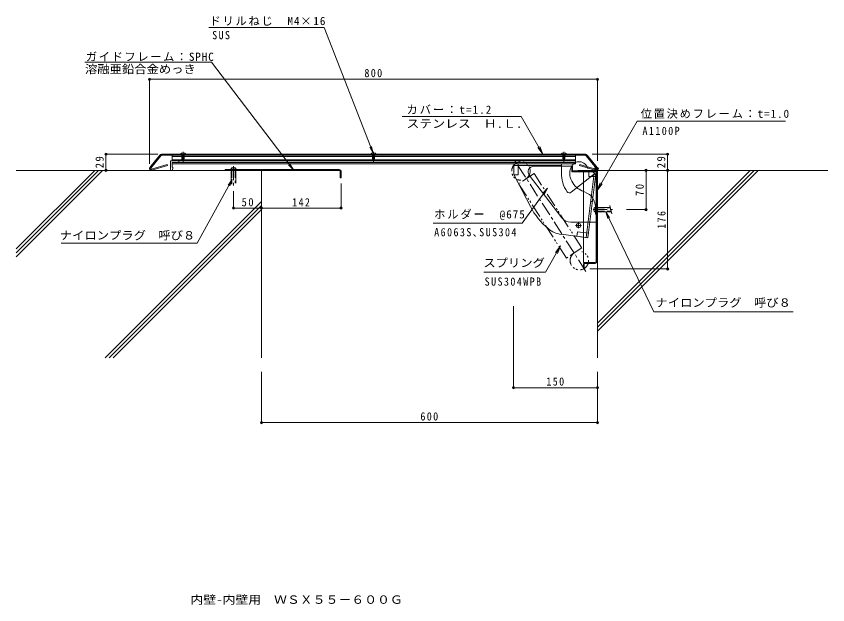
# Model space of a CAD drawing. Units: millimetres at full size, sheet at 1:5. Extents: x -681 to 768, y -677 to 375.
import ezdxf
from ezdxf.enums import TextEntityAlignment as Align

# ---------------------------------------------------------------- set-up
doc = ezdxf.new("R2010")
doc.units = ezdxf.units.MM
doc.header["$LTSCALE"] = 5
doc.header["$PDMODE"] = 32
doc.header["$PDSIZE"] = 4
for name, pattern in [('CHAIN1', [8, 5, -1, 1, -1]), ('CHAIN2', [12, 9, -1, 1, -1]), ('DASHED1', [1.8, 1.2, -0.6]), ('DASHED2', [3, 2, -1]), ('DASHED3', [4, 3, -1]), ('DOUBLE_CHAIN1', [8.8, 5, -1, 0.6, -0.6, 0.6, -1])]:
    doc.linetypes.add(name, pattern=pattern)
for name, color, linetype, lineweight in [('A-0', 2, 'Continuous', 9), ('A-1', 2, 'Continuous', 9), ('A-4', 7, 'Continuous', 9), ('A-5', 7, 'Continuous', 9), ('A-6', 6, 'Continuous', 5), ('A-D', 2, 'Continuous', 9), ('A-E', 2, 'Continuous', 9), ('A-F', 2, 'Continuous', 9)]:
    doc.layers.add(name, color=color, linetype=linetype, lineweight=lineweight)
doc.layers.add('F-5_F-5ﾚｲﾔ', color=2, linetype='Continuous')
doc.styles.add('ＭＳ ゴシック', font='')
doc.styles.get('ＭＳ ゴシック').set_extended_font_data('MS Gothic')

msp = doc.modelspace()

# ---------------------------------------------------------------- linework, layer by layer
at = {"layer": 'A-0'}
msp.add_line((356.929, 97.19), (356.929, -12.386), dxfattribs=at)
at = {"layer": 'A-1'}
for p, q in [((-405.071, 116.189), (-392.071, 116.189)), ((-402.571, 116.19), (-402.571, 126.19)), ((317.429, 124.19), (-402.571, 124.19)), ((317.429, 118.19), (-402.571, 118.19)), ((317.429, 116.19), (-402.571, 116.19)), ((317.429, 111.19), (317.429, 126.19)), ((-402.571, 105.19), (-402.571, 113.19)), ((-395.571, 113.19), (-402.571, 113.19)), ((317.507, 113.19), (-402.571, 113.19)), ((-395.571, 113.189), (-402.571, 113.189)), ((317.429, 111.19), (-402.571, 111.19)), ((-401.371, 105.19), (-402.571, 105.19)), ((-402.251, 100.261), (-401.371, 103.213)), ((-401.371, 105.19), (-401.371, 103.213)), ((-395.473, 112.924), (-395.67, 113.151)), ((-395.571, 113.013), (-395.571, 113.189)), ((-395.281, 112.834), (-394.571, 113.189)), ((-392.071, 113.189), (-394.571, 113.189)), ((-403.689, 99.189), (-404.071, 99.189))]:
    msp.add_line(p, q, dxfattribs=at)
at = {"layer": 'A-1', "color": 5, "lineweight": 5}
for p, q in [((313.929, 98.19), (355.929, 98.19)), ((355.929, 95.19), (355.929, -63.81))]:
    msp.add_line(p, q, dxfattribs=at)
at = {"layer": 'A-1', "color": 6, "lineweight": 5}
for p, q in [((354.929, 99.19), (324.929, 99.19)), ((355.929, 98.19), (355.929, 10.39))]:
    msp.add_line(p, q, dxfattribs=at)
at = {"layer": 'A-1'}
for centre, radius, start, end in [((-405.071, 115.689), 0.5, 90, 180), ((-392.071, 114.69), 1.5, 270, 90), ((-395.371, 113.013), 0.2, 180, 296.56505), ((-404.071, 100.689), 1.5, 180, 270), ((-403.689, 100.689), 1.5, 270, 343.39296)]:
    msp.add_arc(centre, radius, start, end, dxfattribs=at)
at = {"layer": 'A-4'}
for p, q in [((-131.126, 354.654), (-337.044, 354.654)), ((-332.294, 292.346), (-558.362, 292.346)), ((356.929, 262.005), (-443.071, 262.005)), ((-443.071, 262.005), (-443.071, 111.054)), ((220.835, 195.275), (8.246, 195.275)), ((356.251, 63.286), (427.598, 186.863)), ((692.528, 186.863), (427.598, 186.863)), ((259.486, 128.329), (253.746, 142.187)), ((-520.847, 99.19), (-520.847, 128.19)), ((-520.847, 128.19), (-428.228, 128.19)), ((482.14, 128.19), (347.232, 128.19)), ((207.398, 108.19), (292.413, 108.19)), ((292.413, 108.19), (292.413, 111.19)), ((292.413, 108.19), (292.413, 94.8)), ((207.964, 90.714), (237.116, 34.745)), ((310, 60.052), (351.653, 93.38)), ((353.309, 88.167), (350.595, 88.645)), ((354.177, 93.091), (351.219, 93.612)), ((351.653, 93.38), (354.174, 93.063)), ((443.683, 99.19), (443.683, 29.19)), ((-101.087, 30.445), (-101.087, 75.79)), ((356.251, 63.286), (361.991, 77.144)), ((356.251, 63.286), (365.382, 75.186)), ((-293.071, 30.445), (-293.071, 62.415)), ((344.962, 43.827), (347.938, 43.453)), ((-243.071, 31.945), (-293.071, 31.945)), ((-101.087, 31.945), (-243.071, 31.945)), ((443.683, 29.19), (408.804, 29.19)), ((222.349, 4.977), (63.339, 4.977)), ((339.842, -20.962), (292.217, -14.976)), ((-601.13, -30.506), (-357.724, -30.506)), ((263.923, -82.372), (291.122, -35.262)), ((291.122, -35.262), (281.99, -47.162)), ((291.122, -35.262), (285.381, -49.12)), ((263.923, -82.372), (154.277, -82.372)), ((483.64, -76.81), (343.429, -76.81)), ((206.929, -288.977), (206.929, -143.209)), ((706.259, -153.36), (457.686, -153.36)), ((-243.071, -351.261), (-243.071, -260.757)), ((356.929, -351.261), (356.929, -260.757)), ((206.929, -288.977), (356.929, -288.977)), ((356.929, -351.261), (-243.071, -351.261))]:
    msp.add_line(p, q, dxfattribs=at)
at = {"layer": 'A-4', "color": 3}
for p, q in [((-423.008, 125.435), (-440.853, 103)), ((-421.443, 128.19), (335.301, 128.19)), ((336.866, 125.435), (354.712, 103)), ((-439.787, 101.418), (-411.427, 109.819)), ((215.398, 111.19), (215.398, 91.19)), ((243.025, 106.69), (310.929, 106.69)), ((310.929, 106.69), (310.929, 96.69)), ((353.645, 101.418), (325.285, 109.819)), ((235.089, 90.605), (293.425, 14.52)), ((312.679, 96.69), (310.929, 96.69)), ((327.679, 98.19), (312.679, 98.19)), ((312.679, 98.19), (312.679, 96.69)), ((327.679, 98.19), (327.679, 96.69)), ((348.429, 96.69), (327.679, 96.69)), ((354.429, 90.69), (348.429, 96.69)), ((354.429, 90.69), (354.429, 26.69)), ((354.429, 36.44), (355.929, 36.44)), ((355.929, 26.69), (354.429, 26.69)), ((354.429, 21.94), (355.929, 21.94)), ((309.297, 6.69), (354.429, 6.69)), ((354.429, 6.69), (354.429, 11.69)), ((319.998, -18.467), (320.996, -10.53)), ((320.996, -10.53), (340.84, -13.024)), ((341.089, -11.04), (339.842, -20.962)), ((339.842, -20.962), (324.959, -19.091))]:
    msp.add_line(p, q, dxfattribs=at)
at = {"layer": 'A-4', "linetype": 'DASHED1'}
msp.add_line((207.398, 108.19), (292.413, 108.19), dxfattribs=at)
at = {"layer": 'A-4', "color": 5, "lineweight": 5}
for p, q in [((310.929, 106.69), (310.929, 99.69)), ((312.429, 106.69), (310.929, 106.69)), ((312.429, 106.69), (312.429, 99.69)), ((354.429, 96.69), (313.929, 96.69)), ((331.929, 96.69), (331.929, -65.31)), ((341.429, 96.69), (341.429, 88.19)), ((354.429, 88.19), (341.429, 88.19)), ((354.429, -63.81), (354.429, 96.69)), ((355.929, 36.19), (354.429, 36.19)), ((355.929, 22.19), (354.429, 22.19)), ((331.929, -65.31), (352.929, -65.31)), ((331.929, -68.311), (331.929, -76.81)), ((333.429, -68.31), (333.429, -76.81)), ((334.929, -66.81), (352.929, -66.81)), ((331.929, -76.81), (333.429, -76.81))]:
    msp.add_line(p, q, dxfattribs=at)
at = {"layer": 'A-4', "color": 6, "lineweight": 5}
for p, q in [((352.929, 99.19), (321.929, 99.19)), ((321.929, 99.19), (321.929, 98.19)), ((354.929, 98.19), (324.929, 98.19)), ((355.929, 13.19), (356.929, 13.19))]:
    msp.add_line(p, q, dxfattribs=at)
at = {"layer": 'A-4', "linetype": 'CHAIN2'}
for p, q in [((328.194, 0.915), (317.602, 0.915)), ((323.206, 6.092), (323.206, -4.148))]:
    msp.add_line(p, q, dxfattribs=at)
at = {"layer": 'A-4'}
for points in [[(220.835, 195.275), (259.486, 128.329), (250.355, 140.229)], [(482.14, 128.19), (482.14, 99.19), (482.14, -76.81)], [(353.629, 33.488), (353.294, 35.301), (352.684, 38.4), (351.984, 41.423), (351.14, 44.322), (350.093, 47.048), (348.788, 49.555), (347.891, 50.889), (346.122, 52.926), (342.431, 55.906), (338.139, 58.417), (333.492, 60.697), (328.737, 62.983), (324.12, 65.512), (321.603, 67.184), (319.892, 68.511), (317.169, 71.034), (314.745, 73.821), (312.639, 76.838), (310.866, 80.05), (309.443, 83.42), (308.785, 85.433), (308.384, 86.927), (307.864, 89.537), (307.577, 92.182), (307.545, 94.847), (307.788, 97.52), (308.328, 100.188), (308.785, 101.728), (309.397, 103.371), (310.739, 106.119), (312.415, 108.668), (314.399, 110.913), (316.661, 112.746), (319.173, 114.062), (320.734, 114.546), (322.25, 114.795), (324.95, 114.784), (327.675, 114.265), (330.329, 113.296)], [(330.329, 113.296), (332.814, 111.933), (335.032, 110.233), (336.159, 109.115), (336.644, 108.557), (337.414, 107.559), (338.115, 106.519), (338.762, 105.447), (339.37, 104.352), (339.953, 103.243), (340.287, 102.597)]]:
    msp.add_lwpolyline(points, dxfattribs=at)
at = {"layer": 'A-4', "color": 3}
for points in [[(207.398, 91.19), (207.398, 111.19), (217.398, 111.19)], [(355.929, 26.69), (355.929, 11.69), (354.429, 11.69)]]:
    msp.add_lwpolyline(points, dxfattribs=at)
at = {"layer": 'A-4'}
msp.add_circle((323.206, 0.915), 4, dxfattribs=at)
at = {"layer": 'A-4', "color": 3}
for centre, radius, start, end in [((-421.443, 124.19), 4, 90, 141.5), ((-421.443, 124.19), 2, 90, 141.5), ((335.301, 124.19), 4, 38.5, 90), ((335.301, 124.19), 2, 38.5, 90), ((-440.071, 102.377), 1, 141.5, 286.5), ((243.025, 96.69), 10, 90, 217.47821), ((353.929, 102.377), 1, 253.5, 38.5), ((309.297, 26.69), 20, 217.47821, 270)]:
    msp.add_arc(centre, radius, start, end, dxfattribs=at)
at = {"layer": 'A-4'}
for centre, radius, start, end in [((335.301, 124.19), 4, 38.5, 90), ((335.301, 124.19), 2, 38.5, 90), ((212.398, 93.024), 5, 180, 207.51349), ((352.413, 94.8), 60, 180, 214.11108), ((306.876, 63.956), 5, 214.11108, 308.66471), ((352.413, 94.8), 130, 207.51349, 230.04277), ((297.825, 29.645), 45, 230.04277, 262.83614)]:
    msp.add_arc(centre, radius, start, end, dxfattribs=at)
at = {"layer": 'A-4', "color": 5, "lineweight": 5}
for centre, radius, start, end in [((313.929, 99.69), 3, 180, 270), ((313.929, 99.69), 1.5, 180, 270), ((352.929, 95.19), 3, 0, 90), ((334.929, -68.311), 3, 90, 180), ((334.929, -68.31), 1.5, 90, 180), ((352.929, -63.81), 1.5, 270, 0), ((352.929, -63.81), 3, 270, 0)]:
    msp.add_arc(centre, radius, start, end, dxfattribs=at)
at = {"layer": 'A-4', "color": 6, "lineweight": 5}
for radius in [2, 1]:
    msp.add_arc((354.929, 97.19), radius, 0, 90, dxfattribs=at)
at = {"layer": 'A-4'}
for p in [(-443.071, 262.005), (356.929, 262.005), (-520.847, 128.19), (482.14, 128.19), (356.929, 102.377), (-520.847, 99.19), (443.683, 99.19), (482.14, 99.19), (-293.071, 31.945), (-243.071, 31.945), (-101.087, 31.945), (443.683, 29.19), (482.14, -76.81), (206.929, -288.977), (356.929, -288.977), (-243.071, -351.261), (356.929, -351.261)]:
    msp.add_point(p, dxfattribs=at)
at = {"layer": 'A-4', "color": 3}
msp.add_point((356.945, 102.377), dxfattribs=at)
at = {"layer": 'A-5'}
for p, q in [((-332.294, 292.346), (-186.212, 100.227)), ((356.929, 262.005), (356.929, 116.311)), ((-43.377, 129.885), (-46.364, 142.023)), ((-186.212, 100.227), (-195.012, 109.104)), ((-186.212, 100.227), (-192.414, 111.079)), ((-308.071, 100.79), (-308.071, 99.19)), ((-104.087, 100.79), (-308.071, 100.79)), ((-308.071, 99.19), (-104.087, 99.19)), ((-298.071, 100.79), (-298.071, 99.19)), ((-288.071, 100.79), (-288.071, 99.19)), ((-102.587, 97.69), (-102.587, 85.79)), ((-101.087, 97.79), (-101.087, 85.79)), ((-295.384, 83.133), (-357.724, -30.506)), ((-295.384, 83.133), (-302.775, 73.052)), ((-295.384, 83.133), (-299.914, 71.482)), ((-101.087, 85.79), (-102.587, 85.79)), ((267.857, 67.316), (259.232, 58.268)), ((371.699, 24.969), (375.612, 13.097))]:
    msp.add_line(p, q, dxfattribs=at)
at = {"layer": 'A-5', "color": 3}
for p, q in [((-424.573, 126.68), (-442.419, 104.245)), ((338.431, 126.68), (356.277, 104.245)), ((-439.219, 99.501), (-410.845, 107.906)), ((353.077, 99.501), (324.633, 107.926))]:
    msp.add_line(p, q, dxfattribs=at)
at = {"layer": 'A-5', "linetype": 'CHAIN1'}
msp.add_line((336.368, -81.322), (209.286, 116.788), dxfattribs=at)
at = {"layer": 'A-5', "color": 2, "linetype": 'CHAIN1'}
msp.add_line((-293.071, 106.79), (-293.071, 72.415), dxfattribs=at)
at = {"layer": 'A-5', "color": 2}
for p, q in [((-297.071, 100.79), (-297.071, 74.592)), ((-289.071, 100.79), (-289.071, 76.503))]:
    msp.add_line(p, q, dxfattribs=at)
at = {"layer": 'A-5', "color": 2, "linetype": 'DASHED3'}
for p, q in [((-296.071, 100.79), (-296.071, 74.831)), ((-290.071, 100.79), (-290.071, 76.264))]:
    msp.add_line(p, q, dxfattribs=at)
at = {"layer": 'A-5', "linetype": 'DOUBLE_CHAIN1'}
for q in [(216.136, 75.553), (328.838, -39.027)]:
    msp.add_line((243.63, 93.803), q, dxfattribs=at)
at = {"layer": 'A-5'}
for points in [[(-131.126, 354.654), (-43.377, 129.885), (-49.404, 140.837)], [(222.349, 4.977), (267.857, 67.316), (261.867, 56.344)], [(457.686, -153.36), (371.699, 24.969), (378.551, 14.514)]]:
    msp.add_lwpolyline(points, dxfattribs=at)
at = {"layer": 'A-5', "color": 2}
for points in [[(-299.071, 100.79), (-299.071, 101.59), (-287.071, 101.59), (-287.071, 100.79)], [(-292.571, 104.89), (-292.571, 103.39), (-293.571, 103.39), (-293.571, 104.89)]]:
    msp.add_lwpolyline(points, dxfattribs=at)
at = {"layer": 'A-5', "linetype": 'DOUBLE_CHAIN1'}
msp.add_lwpolyline([(328.838, -39.027), (301.344, -57.277), (216.136, 75.553)], dxfattribs=at)
at = {"layer": 'A-5', "color": 3}
for centre, start, end in [((-440.071, 102.377), 141.5, 286.5), ((353.929, 102.377), 253.5, 38.5)]:
    msp.add_arc(centre, 3, start, end, dxfattribs=at)
at = {"layer": 'A-5', "color": 2}
msp.add_arc((-293.071, 100.44), 4.45, 14.97665, 165.02327, dxfattribs=at)
at = {"layer": 'A-5', "linetype": 'DOUBLE_CHAIN1'}
for centre, start, end in [((220.298, 98.108), 301.63453, 269.16991), ((324.568, -61.907), 123.57518, 74.135)]:
    msp.add_arc(centre, 16.5, start, end, dxfattribs=at)
at = {"layer": 'A-5'}
for centre, radius in [((-104.087, 97.79), 3), ((-104.087, 97.69), 1.5)]:
    msp.add_arc(centre, radius, 0, 90, dxfattribs=at)
at = {"layer": 'A-6'}
for p, q in [((-143.055, 99.19), (-681.11, 99.19)), ((-681.11, -55.051), (-526.869, 99.19)), ((-681.11, -47.98), (-533.94, 99.19)), ((-681.11, -40.908), (-541.012, 99.19)), ((-243.071, 99.19), (-243.071, -235.757)), ((356.929, -187.692), (643.811, 99.19)), ((356.929, -180.621), (636.74, 99.19)), ((356.929, -173.55), (629.669, 99.19)), ((356.929, -235.757), (356.929, 99.19)), ((768.229, 99.19), (356.945, 99.19)), ((-522.404, -235.757), (-243.071, 43.577)), ((-515.333, -235.757), (-243.071, 36.506)), ((-508.262, -235.757), (-243.071, 29.435))]:
    msp.add_line(p, q, dxfattribs=at)
msp.add_point((353.929, 102.377), dxfattribs=at)
at = {"layer": 'A-D'}
for p, q in [((-402.571, 126.19), (-153.867, 126.19)), ((-385.071, 122.49), (-385.071, 122.108)), ((-149.867, 126.19), (313.298, 126.19)), ((317.429, 116.19), (304.929, 116.19)), ((-405.571, 115.689), (-405.571, 100.69))]:
    msp.add_line(p, q, dxfattribs=at)
at = {"layer": 'A-E'}
for p, q in [((-383.571, 130.669), (-383.571, 130.269)), ((-382.571, 130.669), (-382.571, 130.269)), ((-43.571, 130.669), (-43.571, 130.269)), ((-42.571, 130.669), (-42.571, 130.269)), ((296.429, 130.669), (296.429, 130.269)), ((297.429, 130.669), (297.429, 130.269)), ((-387.771, 128.478), (-387.771, 128.19)), ((-378.371, 128.478), (-387.771, 128.478)), ((-378.371, 128.19), (-387.771, 128.19)), ((-385.071, 128.19), (-385.071, 125.156)), ((-385.071, 125.156), (-385.071, 119.654)), ((-383.071, 116.19), (-385.071, 119.654)), ((-384.471, 128.19), (-384.471, 118.614)), ((-382.571, 130.269), (-383.571, 130.269)), ((-383.071, 116.19), (-381.071, 119.654)), ((-381.671, 128.19), (-381.671, 118.614)), ((-381.071, 128.19), (-381.071, 119.654)), ((-378.371, 128.478), (-378.371, 128.19)), ((-47.771, 128.478), (-47.771, 128.19)), ((-47.771, 128.478), (-38.371, 128.478)), ((-47.771, 128.19), (-38.371, 128.19)), ((-45.071, 128.19), (-45.071, 119.654)), ((-43.071, 116.19), (-45.071, 119.654)), ((-44.471, 128.19), (-44.471, 118.614)), ((-43.571, 130.269), (-42.571, 130.269)), ((-43.071, 116.19), (-41.071, 119.654)), ((-41.671, 128.19), (-41.671, 118.614)), ((-41.071, 128.19), (-41.071, 125.156)), ((-41.071, 125.156), (-41.071, 119.654)), ((-38.371, 128.478), (-38.371, 128.19)), ((292.229, 128.478), (292.229, 128.19)), ((292.229, 128.478), (301.629, 128.478)), ((292.229, 128.19), (301.629, 128.19)), ((294.929, 128.19), (294.929, 119.654)), ((296.929, 116.19), (294.929, 119.654)), ((295.529, 128.19), (295.529, 118.614)), ((296.429, 130.269), (297.429, 130.269)), ((296.929, 116.19), (298.929, 119.654)), ((298.329, 128.19), (298.329, 118.614)), ((298.929, 128.19), (298.929, 125.156)), ((298.929, 125.156), (298.929, 119.654)), ((301.629, 128.478), (301.629, 128.19))]:
    msp.add_line(p, q, dxfattribs=at)
at = {"layer": 'A-E', "linetype": 'CHAIN1'}
for p, q in [((-383.071, 132.095), (-383.071, 114.569)), ((-43.071, 132.095), (-43.071, 114.569)), ((296.929, 132.095), (296.929, 114.569))]:
    msp.add_line(p, q, dxfattribs=at)
at = {"layer": 'A-E', "color": 3}
for p, q in [((-421.443, 126.19), (-402.571, 126.19)), ((-353.571, 126.19), (335.301, 126.19))]:
    msp.add_line(p, q, dxfattribs=at)
at = {"layer": 'A-E', "color": 4}
for p, q in [((-411.427, 109.819), (-410.768, 107.905)), ((325.285, 109.819), (324.633, 107.926))]:
    msp.add_line(p, q, dxfattribs=at)
at = {"layer": 'A-E'}
for centre, start, end in [((-383.071, 124.59), 94.70146, 140.39801), ((-383.071, 124.59), 39.60199, 85.29808), ((-43.071, 124.59), 94.70192, 140.39801), ((-43.071, 124.59), 39.60199, 85.29854), ((296.929, 124.59), 94.70192, 140.39801), ((296.929, 124.59), 39.60199, 85.29854)]:
    msp.add_arc(centre, 6.1, start, end, dxfattribs=at)
at = {"layer": 'A-F', "color": 3}
msp.add_line((215.398, 91.19), (207.398, 91.19), dxfattribs=at)
at = {"layer": 'A-F', "color": 7}
for p, q in [((336.865, -20.587), (351.201, 93.465)), ((339.842, -20.962), (354.177, 93.091)), ((356.929, 34.189), (355.929, 34.189)), ((355.929, 24.19), (356.929, 24.19))]:
    msp.add_line(p, q, dxfattribs=at)
at = {"layer": 'A-F', "color": 5, "lineweight": 5}
msp.add_line((356.929, 95.19), (356.929, 14.19), dxfattribs=at)
at = {"layer": 'A-F', "linetype": 'CHAIN1'}
msp.add_line((349.429, 29.19), (383.804, 29.19), dxfattribs=at)
at = {"layer": 'A-F'}
for p, q in [((350.129, 29.69), (351.629, 29.69)), ((351.629, 29.69), (351.629, 28.689)), ((353.429, 37.19), (354.429, 37.19)), ((353.429, 21.19), (353.429, 37.19)), ((356.929, 33.19), (379.715, 33.19)), ((378.879, 36.69), (382.463, 21.689)), ((351.629, 28.689), (350.129, 28.689)), ((353.429, 21.19), (354.429, 21.19)), ((356.929, 25.189), (381.627, 25.189))]:
    msp.add_line(p, q, dxfattribs=at)
at = {"layer": 'A-F', "linetype": 'DASHED3'}
for p, q in [((354.429, 32.189), (379.954, 32.189)), ((354.429, 26.19), (381.388, 26.19))]:
    msp.add_line(p, q, dxfattribs=at)
at = {"layer": 'A-F', "color": 5, "linetype": 'DASHED2', "lineweight": 5}
for p, q in [((341.929, -66.81), (341.929, -65.31)), ((351.929, -66.81), (351.929, -65.31))]:
    msp.add_line(p, q, dxfattribs=at)
at = {"layer": 'A-F'}
msp.add_arc((354.579, 29.19), 4.45, 104.97665, 255.02327, dxfattribs=at)

# ---------------------------------------------------------------- texts
at = {"layer": 'A-4', "color": 2, "style": 'ＭＳ ゴシック'}
for s, width, p in [('ステンレス\u3000Ｈ.Ｌ.', 1.15, (15.87, 170.904)), ('ナイロンプラグ\u3000呼び８', 1.1, (-603.346, -28.611)), ('スプリング', 1.1, (153.08, -77.798)), ('ナイロンプラグ\u3000呼び８', 1.1, (460.416, -148.787))]:
    msp.add_text(s, height=14.66, dxfattribs=dict(at, width=width)).set_placement(p, align=Align.BOTTOM_LEFT)
at = {"layer": 'A-4', "color": 2, "char_height": 14.66, "attachment_point": 7, "style": 'ＭＳ ゴシック'}
for s, insert in [('\\T1.16;ドリルねじ\u3000M4×16', (-335.887, 357.562)), ('\\T1.27;\\W0.9;SUS', (-331.146, 333.282)), ('\\T1.27;\\W0.9;800', (-59.321, 265.583)), ('\\T1.18;カバー：t=1.2', (15.87, 199.849)), ('\\T1.16;位置決めフレーム：t=1.0', (434.185, 191.436)), ('\\T1.28;\\W0.9;A1100P', (437.278, 162.289)), ('\\T1.27;\\W0.95;50', (-278.696, 34.945)), ('\\T1.27;\\W0.9;142', (-188.329, 34.945)), ('\\T1.17;ホルダー\u3000@675', (65.256, 10.24)), ('\\T1.28;\\W0.9;A6063S､SUS304', (65.305, -19.597)), ('\\T1.28;\\W0.9;SUS304WPB', (155.43, -106.945)), ('\\T1.27;\\W0.9;150', (265.679, -285.399)), ('\\T1.27;\\W0.9;600', (40.679, -347.684))]:
    msp.add_mtext(s, dxfattribs=dict(at, insert=insert))
at = {"layer": 'A-4', "color": 2, "char_height": 14.66, "attachment_point": 7, "rotation": 90, "style": 'ＭＳ ゴシック'}
for s, insert in [('\\T1.27;\\W0.95;29', (-524.745, 103.065)), ('\\T1.27;\\W0.95;29', (478.242, 103.065)), ('\\T1.27;\\W0.95;70', (439.785, 53.565)), ('\\T1.27;\\W0.9;176', (478.742, -5.06))]:
    msp.add_mtext(s, dxfattribs=dict(at, insert=insert))
at = {"layer": 'A-5', "color": 2, "style": 'ＭＳ ゴシック', "width": 1.1}
msp.add_text('溶融亜鉛合金めっき', height=14.66, dxfattribs=at).set_placement((-558.362, 268.315), align=Align.BOTTOM_LEFT)
at = {"layer": 'A-5', "color": 2, "insert": (-556.703, 293.96), "char_height": 14.66, "attachment_point": 7, "style": 'ＭＳ ゴシック'}
msp.add_mtext('\\T1.15;ガイドフレーム：SPHC', dxfattribs=at)
at = {"layer": 'F-5_F-5ﾚｲﾔ', "style": 'ＭＳ ゴシック', "width": 1.15}
msp.add_text('内壁-内壁用\u3000ＷＳＸ５５－６００Ｇ', height=14.66, dxfattribs=at).set_placement((-370.105, -679.346), align=Align.BOTTOM_LEFT)

doc.saveas('drawing.dxf')
